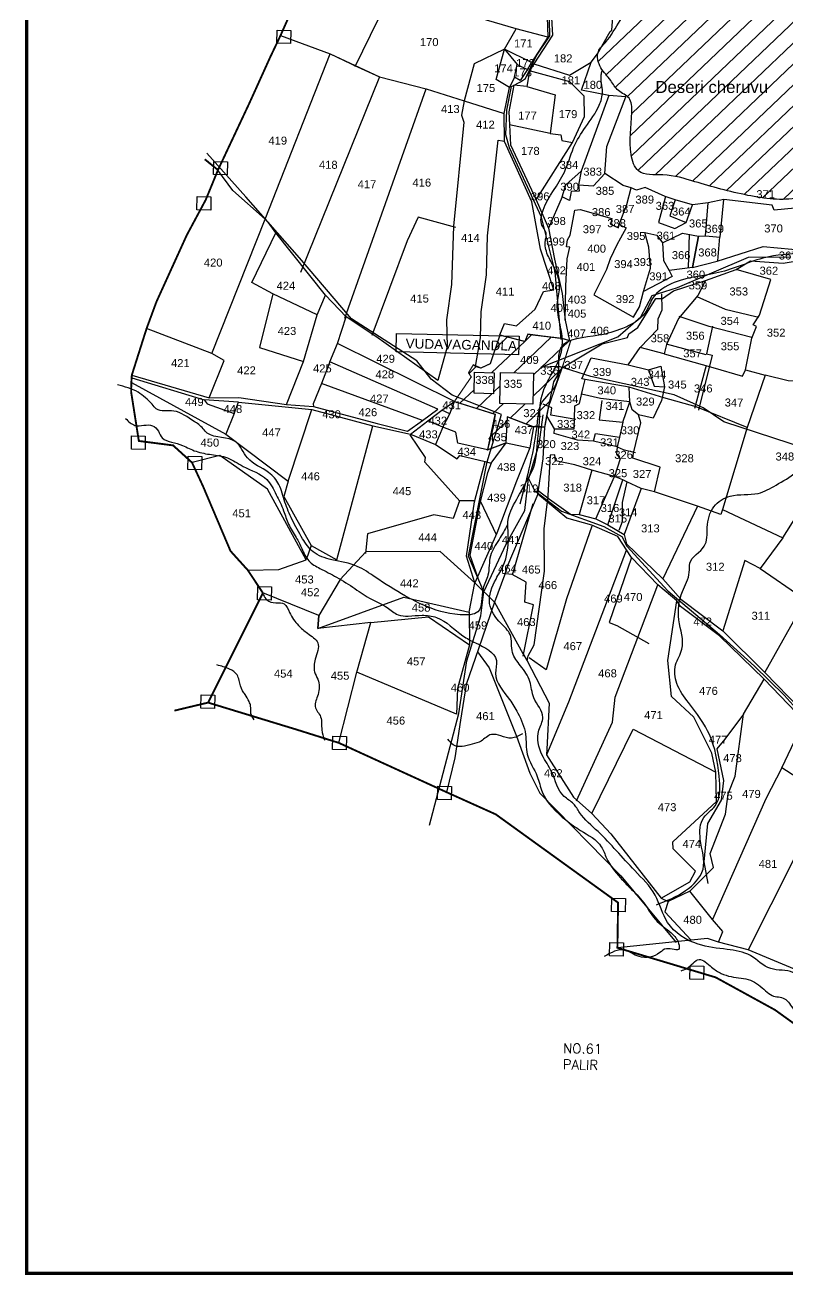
# Model space of a CAD drawing. Header units: inches. Extents: x 210057 to 233268, y 1605847 to 1613374.
# Drawn here: x 210057 to 211678, y 1606537 to 1609193 of the extents above; entities that cross this region are included whole.
import ezdxf
from ezdxf.enums import TextEntityAlignment as Align

# ---------------------------------------------------------------- set-up
doc = ezdxf.new("R2010")
doc.units = ezdxf.units.IN
doc.header["$LTSCALE"] = 15
doc.header["$MEASUREMENT"] = 0
for name, color, linetype in [('PLOT', 7, 'Continuous'), ('PLOT NO', 7, 'Continuous'), ('ROAD', 1, 'Continuous'), ('STREAM', 4, 'Continuous'), ('TEXT', 1, 'Continuous'), ('VILLAGE BOUNDRY', 5, 'Continuous'), ('VILLAGE BOUNDRY STONES', 1, 'Continuous')]:
    doc.layers.add(name, color=color, linetype=linetype)
doc.styles.add('section', font='romant.shx', dxfattribs={"height": 2})
doc.styles.get("Standard").update_dxf_attribs({"font": 'arial.ttf'})
pattern_1 = [(43.68846, (194678.905, 1609373.314), (-22.22983, 23.271574), [])]

msp = doc.modelspace()

# ---------------------------------------------------------------- hatches: boundary and pattern name
at = {"layer": 'PLOT'}
h = msp.add_hatch(dxfattribs=at)
h.set_pattern_fill('ANSI31', color=11, scale=257.462267, angle=-1.3115)
h.set_pattern_definition(pattern_1)
h.paths.add_polyline_path([(211045.3, 1608473.3), (211025.5, 1608464.2), (211014.3, 1608467.5), (211009.4, 1608471), (210999.3, 1608454), (211005, 1608445.1), (210969.2, 1608393), (211055.6, 1608365.8), (211051.6, 1608338.8), (211039.7, 1608290.4), (211078.9, 1608305.2), (211081.9, 1608360.4), (211137.3, 1608339.4), (211142, 1608340.4), (211161.3, 1608338.7), (211165.5, 1608362.7), (211180.2, 1608434.7), (211198.1, 1608464.5), (211216.2, 1608521.7), (211213.5, 1608522.5), (211213.6, 1608522), (211198.3, 1608527), (211187.9, 1608527.9), (211125.2, 1608535.8), (211118.9, 1608520.6), (211066, 1608534.2)])
h.paths.add_polyline_path([(211137.5, 1608453.3), (211136, 1608387.3), (211065.5, 1608388.9), (211067, 1608454.9)], flags=16)
h.paths.add_polyline_path([(211053.6, 1608454.2), (211052.6, 1608409.5), (211011, 1608410.5), (211012, 1608455.2)], flags=16)
h.paths.add_polyline_path([(211087.5, 1608317.2), (211146, 1608315.9), (211146.8, 1608347.5), (211088.2, 1608348.8)], flags=25)
h.paths.add_polyline_path([(211038.6, 1608330.3), (211097.1, 1608329), (211097.8, 1608360.5), (211039.3, 1608361.9)], flags=25)
h.paths.add_polyline_path([(211031.2, 1608301.9), (211089.7, 1608300.6), (211090.4, 1608332.1), (211031.9, 1608333.5)], flags=25)
h.paths.add_polyline_path([(210933.9, 1608369.7), (210992.4, 1608368.4), (210993.1, 1608399.9), (210934.6, 1608401.3)], flags=9)
h.paths.add_polyline_path([(211099, 1608466.1), (211157.5, 1608464.7), (211158.2, 1608496.3), (211099.7, 1608497.6)], flags=24)
h.paths.add_polyline_path([(211003.7, 1608423.7), (211062.2, 1608422.4), (211062.9, 1608453.9), (211004.4, 1608455.3)], flags=24)
h.paths.add_polyline_path([(211192.8, 1608455.6), (211251.4, 1608454.2), (211252.1, 1608485.8), (211193.6, 1608487.1)], flags=9)
h.paths.add_polyline_path([(211141.7, 1608443.1), (211200.3, 1608441.8), (211201, 1608473.3), (211142.5, 1608474.7)], flags=24)
h.paths.add_polyline_path([(211064.1, 1608415.3), (211122.6, 1608414), (211123.3, 1608445.5), (211064.8, 1608446.9)], flags=24)
h.paths.add_polyline_path([(211105.9, 1608353.2), (211164.4, 1608351.8), (211165.1, 1608383.4), (211106.6, 1608384.7)], flags=24)
at = {"layer": 'STREAM'}
h = msp.add_hatch(dxfattribs=at)
h.set_pattern_fill('ANSI31', color=256, scale=257.462267, angle=-1.3115)
h.set_pattern_definition(pattern_1)
edge = h.paths.add_edge_path()
edge.add_spline(control_points=[(211273.6, 1609131.6), (211272, 1609122.1), (211279.1, 1609098.3), (211301.4, 1609078.5), (211314.9, 1609050.9), (211345.6, 1609040.4), (211347.5, 1608984.4), (211336.4, 1608937.7), (211357.5, 1608870.8), (211420.7, 1608878.6), (211493.9, 1608855), (211577.4, 1608832.5), (211642, 1608822), (211666.5, 1608822.5)], knot_values=[101.129382, 101.129382, 101.129382, 101.129382, 103.997738, 107.292924, 109.945244, 112.625347, 115.557226, 124.326094, 128.026868, 133.101255, 139.849422, 151.136368, 158.279643, 158.279643, 158.279643, 158.279643], degree=3, periodic=0)
edge.add_line((211648.5, 1608822.9), (211666.5, 1608822.5))
edge.add_spline(control_points=[(211666.5, 1608822.5), (211677.7, 1608822.7), (211707, 1608825.8), (211751.2, 1608845.5), (211797.3, 1608860), (211826.9, 1608873.5), (211837.7, 1608880.3)], knot_values=[83.513317, 83.513317, 83.513317, 83.513317, 86.772642, 92.18921, 97.325335, 101.129382, 101.129382, 101.129382, 101.129382], degree=3, periodic=0)
edge.add_line((211837.7, 1608880.3), (211848.4, 1608887.9))
edge.add_line((211848.4, 1608887.9), (211848.5, 1608887.9))
edge.add_spline(control_points=[(211848.5, 1608887.9), (211857.5, 1608895.2), (211868.4, 1608907.5), (211904.1, 1608923.2), (211863.2, 1608932.7), (211835, 1608946.8), (211835.1, 1608992.9), (211801.5, 1609011.5), (211783.6, 1609049.5), (211764.1, 1609084.5), (211756.8, 1609130.2), (211739.3, 1609171.2), (211688, 1609197.9), (211697.2, 1609252.6), (211674.8, 1609286.5), (211650.3, 1609306.5), (211646.2, 1609344), (211599.6, 1609357.3), (211557.1, 1609367), (211509.3, 1609348.9), (211498.3, 1609296.9), (211445.5, 1609258.9), (211413, 1609278.6), (211401.6, 1609285.6)], knot_values=[0.027828, 0.027828, 0.027828, 0.027828, 3.686959, 5.550598, 7.707215, 11.616046, 15.25122, 19.019582, 21.784052, 27.345421, 30.571087, 35.203999, 39.870719, 45.443726, 48.929194, 51.351142, 54.434468, 58.620599, 63.669964, 67.623338, 71.633693, 78.494374, 82.15997, 82.15997, 82.15997, 82.15997], degree=3, periodic=0)
edge.add_spline(control_points=[(211401.6, 1609285.6), (211401.8, 1609285.1), (211401.9, 1609284.7), (211402, 1609284.3)], knot_values=[0, 0, 0, 0, 0.131062, 0.131062, 0.131062, 0.131062], degree=3, periodic=0)
edge.add_spline(control_points=[(211402, 1609284.3), (211392.8, 1609286), (211370.8, 1609290.2), (211374.7, 1609258.9), (211360.4, 1609243.6), (211342.3, 1609229.1), (211316.3, 1609198.9), (211301.8, 1609166.8), (211285.1, 1609150.4), (211282.6, 1609147.8)], knot_values=[160.14271, 160.14271, 160.14271, 160.14271, 162.399984, 165.524318, 166.295673, 168.502339, 172.257816, 177.750152, 178.777754, 178.777754, 178.777754, 178.777754], degree=3, periodic=0)
edge.add_line((211282.6, 1609147.8), (211273.6, 1609131.6))
h.paths.add_polyline_path([(211526.8, 1609102.4), (211585.3, 1609101), (211586, 1609132.6), (211527.5, 1609133.9)], flags=24)
h.paths.add_polyline_path([(211600.8, 1608818.3), (211659.3, 1608817), (211660, 1608848.5), (211601.5, 1608849.9)], flags=9)

# ---------------------------------------------------------------- linework, layer by layer
at = {"layer": 'PLOT'}
for points in [[(211231.3, 1609783.1), (211262, 1609701.9), (211275.9, 1609627), (211276.1, 1609540.8), (211191.9, 1609557), (211187.3, 1609524.6), (211161.4, 1609362), (211167.8, 1609167.1), (211100.5, 1609184.7), (211008.7, 1609211.9), (211018.6, 1609242.9), (211098.1, 1609573.1), (211100.5, 1609603), (211078.1, 1609767.1)], [(210758.5, 1609105), (210823.6, 1609237.8), (210844.1, 1609230.2), (210873.9, 1609243), (210884.8, 1609234), (210906.2, 1609301.9), (210915.5, 1609359.7), (210974.5, 1609605.9)], [(211138, 1609110.7), (211213.4, 1609086), (211259.7, 1609113.6), (211273.5, 1609131.5), (211300.2, 1609179.2), (211303.7, 1609182.1), (211312.9, 1609305), (211342.2, 1609335.3), (211370.4, 1609358.4), (211382.6, 1609391.2), (211416.9, 1609422)], [(211172.2, 1609269.4), (211177.4, 1609171.5), (211138, 1609110.7), (211128.7, 1609095.3), (211123.2, 1609061.9), (211095.7, 1609064.9), (211084.6, 1609008.7), (211086, 1608980.8), (211088.3, 1608938.2), (211143, 1608821.7), (211168.9, 1608761.3), (211181.7, 1608695.3), (211197.8, 1608622.5), (211204.2, 1608565.8), (211213.6, 1608522), (211198.3, 1608527), (211187.9, 1608527.9), (211125.2, 1608535.8), (211118.9, 1608520.6), (211066, 1608534.2), (211045.3, 1608473.3), (211025.5, 1608464.2), (211014.3, 1608467.5), (211024.9, 1608528.3), (211025.9, 1608583.5), (211037.7, 1608662), (211039.6, 1608745.2), (211062.4, 1608947.9), (211071.5, 1608946.5), (211075.7, 1608946.4), (211074.6, 1609005.1)], [(210599.9, 1609170.5), (210705.1, 1609131.8), (210763.5, 1609103.8), (210809.9, 1609082.6), (210909.6, 1609057.4), (210990.3, 1609032), (211074.6, 1609005.1), (211086.3, 1609059.9), (211057.8, 1609076.8), (211076, 1609141.5), (211100.5, 1609184.7)], [(211167.8, 1609167.1), (211132.8, 1609113.5), (211076, 1609141.5), (211102.6, 1609109.3), (211124.7, 1609098), (211132.8, 1609113.5)], [(211076, 1609141.5), (211011, 1609110.4), (210990.3, 1609032), (210984.4, 1609001.1), (210989.3, 1608986.6), (210967.2, 1608765.2), (210963, 1608641.9), (210952.2, 1608566.6), (210953.6, 1608509.2), (210933.8, 1608437.4), (210802.3, 1608531.3), (210739.6, 1608572.8)], [(210567.1, 1608780.4), (210705.1, 1609131.8)], [(210705.1, 1609131.8), (210809.9, 1609082.6), (210642.1, 1608667.3)], [(211124.7, 1609098), (211108.7, 1609075.3), (211096.8, 1609081.9), (211102.6, 1609109.3)], [(211204.2, 1608565.8), (211205.7, 1608637.9), (211208.6, 1608695.8), (211214.5, 1608720.8), (211207.4, 1608721.9), (211209.2, 1608736.4), (211215.4, 1608746.2), (211225.3, 1608799.6), (211236.2, 1608800.8), (211303.7, 1608781.6), (211301, 1608769.8), (211317.6, 1608762), (211319.3, 1608769.4), (211335.2, 1608811.9), (211345, 1608846.7), (211327.4, 1608852), (211288.5, 1608877.4), (211293.3, 1608934.9), (211333.6, 1609040), (211297.6, 1609043), (211239.5, 1609054.4), (211259.7, 1609113.6)], [(211096.8, 1609081.9), (211086.3, 1609059.9)], [(211172.5, 1608962.1), (211195.3, 1608959.9), (211197.3, 1608947.2), (211220.3, 1608943.3), (211245.9, 1608998.2), (211245.2, 1609041.4), (211214.3, 1609072.5), (211128.7, 1609095.3)], [(210736.4, 1608569.9), (210909, 1609057.4)], [(211123.2, 1609061.9), (211183.4, 1609044.2), (211172.5, 1608962.1), (211086, 1608980.8)], [(211297.6, 1609043), (211238.3, 1608882.2), (211232.7, 1608853.1), (211264.4, 1608850.9), (211288.5, 1608877.4)], [(211065.5, 1608534.5), (211075.8, 1608558.8), (211100.8, 1608553.6), (211141, 1608589), (211158.2, 1608626.9), (211180.3, 1608630), (211152.1, 1608717), (211133.9, 1608817.4), (211075.9, 1608945.5)], [(211143, 1608821.7), (211220.3, 1608943.3)], [(211487.9, 1608744.3), (211474.9, 1608677.7), (211527.4, 1608691.3), (211624.9, 1608722.4), (211716.3, 1608713.8), (211756, 1608733.7), (211758.5, 1608756.5), (211963, 1608798.5), (211984.9, 1608843.6), (211936.7, 1608884.9), (211910.7, 1608897.4), (211848.4, 1608887.9), (211736.4, 1608808.1), (211735.7, 1608759.5), (211758.5, 1608756.5)], [(210284.1, 1608449.2), (210448.6, 1608401), (210511.1, 1608401.2), (210612.9, 1608386.9), (210670.1, 1608382.6), (210805.5, 1608346.3), (210869.8, 1608329.9), (210901.8, 1608352.5), (210933.9, 1608376.7), (210704.5, 1608477.3), (210721.2, 1608516.6), (210739.6, 1608572.8), (210695.3, 1608619.1), (210589.9, 1608751.7), (210573.9, 1608774.2), (210567.1, 1608780.4), (210499, 1608841.2), (210467.1, 1608884.8)], [(211197.8, 1608827.6), (211205.8, 1608853.2), (211238.3, 1608882.2)], [(211232.7, 1608853.1), (211234.3, 1608839.6), (211217.5, 1608839.5), (211214, 1608820.3), (211197.8, 1608827.6), (211168.9, 1608761.3)], [(211319.3, 1608769.4), (211333.9, 1608762.3), (211321.9, 1608740.2), (211314.2, 1608726), (211300.1, 1608696.1), (211292.6, 1608673.4), (211265.6, 1608619.5), (211349.9, 1608571.9), (211362.3, 1608594.4), (211371, 1608627), (211385.5, 1608676.2), (211382.1, 1608721), (211373.9, 1608752.4), (211399, 1608746.4), (211411.1, 1608730.2), (211453.8, 1608750.6), (211487.9, 1608744.3), (211502.8, 1608745), (211534, 1608742.3), (211541.8, 1608822.5), (211507.9, 1608814.8), (211475, 1608810.6), (211438, 1608821.4), (211416.8, 1608828.3), (211374.6, 1608847.6), (211356.1, 1608842.1), (211345, 1608846.7)], [(211618.6, 1608038.6), (211707.3, 1607977.5), (211739.5, 1608033.6), (211778.7, 1608106.9), (211874.4, 1608290.1), (211921.2, 1608382.6), (211942.5, 1608430.3), (211960.7, 1608440.7), (212029.1, 1608405.3), (212080.9, 1608402), (212146.4, 1608431.4), (212205.3, 1608455.3), (212297.7, 1608462.5), (212358.3, 1608464.7), (212379.8, 1608676.4), (212565.9, 1608716.7), (212669.5, 1608728.2), (212785.4, 1608755.8), (212832.5, 1608766.9), (212940.9, 1608719.8), (212986.3, 1608862.6)], [(211417.3, 1608828.2), (211402.6, 1608773.6), (211437.6, 1608760.9), (211461.7, 1608773.2), (211475, 1608810.6)], [(211438, 1608821.4), (211426.8, 1608787.4), (211461.7, 1608773.2)], [(211502.8, 1608745), (211507.9, 1608814.8)], [(211736.4, 1608808.1), (211648.3, 1608799.2), (211644, 1608810.2), (211541.8, 1608822.5)], [(210454.3, 1608495), (210567.1, 1608780.4)], [(210972.2, 1608762.6), (210892.6, 1608784.8), (210868.6, 1608734.5), (210794.1, 1608533)], [(210677.9, 1608577.4), (210583.5, 1608622.1), (210539.1, 1608645.9), (210589.9, 1608751.7)], [(211467.7, 1608748.7), (211466.1, 1608676.8)], [(211474.9, 1608677.7), (211474.9, 1608677.7), (211487.9, 1608744.3)], [(211532.6, 1608742.7), (211528, 1608691.8)], [(211411.1, 1608730.2), (211413.3, 1608692.9), (211425.7, 1608671.3)], [(211161.3, 1608338.7), (211165.5, 1608362.7), (211180.2, 1608434.7), (211198.1, 1608464.5), (211282.8, 1608515.9), (211337.2, 1608529.1), (211339.8, 1608537), (211358.7, 1608550.5), (211397.1, 1608611.8), (211411.2, 1608611.8), (211434.9, 1608628.1), (211502.3, 1608650.2), (211567.8, 1608673.5), (211598.5, 1608692.2), (211667.2, 1608686.7), (211751, 1608700.9)], [(211474.9, 1608677.7), (211425.7, 1608671.3), (211431.9, 1608658.7), (211371, 1608627)], [(211414.7, 1608494.1), (211518.1, 1608465.5), (211581.3, 1608447.2), (211587.3, 1608460), (211601.3, 1608527.6), (211610.8, 1608552.3), (211603.8, 1608556), (211617.1, 1608576.6), (211641.1, 1608652.4), (211567.8, 1608673.5)], [(211502.3, 1608650.2), (211486, 1608618.2), (211444.9, 1608569.4), (211419.6, 1608514.4), (211414.7, 1608494.1), (211363.9, 1608507.9)], [(210583.5, 1608622.1), (210555.6, 1608507.6), (210648.8, 1608477.9)], [(210612.9, 1608386.9), (210648.8, 1608477.9), (210677.9, 1608577.4), (210695.3, 1608619.1)], [(211338.6, 1608471.2), (211363.9, 1608507.9), (211401.2, 1608546.8), (211402.2, 1608569), (211410.2, 1608588), (211409.6, 1608621.7)], [(211484.1, 1608615.9), (211544, 1608589.2), (211609.7, 1608573.8), (211616.1, 1608572.6)], [(210448.6, 1608401), (210480, 1608480.2), (210454.3, 1608495), (210315.4, 1608547.9)], [(211601.2, 1608529.1), (211510.4, 1608552.5), (211446.3, 1608573.8)], [(211517.4, 1608552.8), (211504.6, 1608494.1), (211516.5, 1608491.8), (211487.5, 1608374.4)], [(210876.3, 1608323.4), (210912.5, 1608351.8), (210942.6, 1608374.8), (210969.2, 1608393), (210721.2, 1608516.6)], [(211418.7, 1608515.9), (211503.6, 1608493.1)], [(210704.5, 1608477.3), (210687.1, 1608431.4), (210669.5, 1608388.1), (210670.1, 1608382.6)], [(211591, 1608338.1), (211482.8, 1608381.7), (211413.9, 1608401), (211340.6, 1608423.6), (211247.2, 1608439.5), (211239.7, 1608441.4), (211259.4, 1608485.9), (211338.6, 1608471.2), (211381.5, 1608460), (211407.9, 1608468.3), (211415.8, 1608424.1), (211408.9, 1608394.9), (211391.1, 1608357.6), (211360.2, 1608364.9), (211346.6, 1608375), (211341.7, 1608392), (211340.6, 1608423.6)], [(211479.6, 1608378.6), (211504.6, 1608470.3)], [(210284.1, 1608443.5), (210437.6, 1608396.6), (210444.4, 1608388), (210501.5, 1608367.3), (210510.4, 1608391.6), (210437.6, 1608396.6)], [(211678, 1608436.9), (211629.5, 1608448.7), (211591, 1608338.1), (211538.7, 1608163.9), (211535.3, 1608152.8), (211485.6, 1608170.4), (211394.4, 1608200.9), (211366.2, 1608208.2), (211335.4, 1608222.6), (211327.1, 1608226.3), (211309.1, 1608233.8), (211261, 1608246.9), (211224.9, 1608258.8), (211184.3, 1608267.3), (211182.8, 1608279.7), (211172.5, 1608279.1), (211166.8, 1608180.4)], [(211381.5, 1608460), (211393.6, 1608425.9), (211415.8, 1608424.1)], [(211587.3, 1608460), (211629.5, 1608448.7)], [(210283.1, 1608433.3), (210484.1, 1608323.5), (210615.9, 1608223.9), (210666.5, 1608376.1)], [(210901.8, 1608352.5), (210687.1, 1608431.4)], [(211182, 1608335.1), (211223.6, 1608335.1), (211224, 1608356.5), (211225, 1608383.6), (211234.7, 1608388.6), (211242.6, 1608422.5)], [(211341.7, 1608392), (211279.6, 1608399.7), (211239.5, 1608408.3), (211242.6, 1608422.5), (211247.2, 1608439.5)], [(211538.7, 1608163.9), (211667, 1608103.4), (211695.6, 1608149.8), (211835.8, 1608406.1), (211789.3, 1608432.9), (211678, 1608436.9)], [(210510.4, 1608391.6), (210666.5, 1608376.1), (210795.9, 1608341.5), (210876.3, 1608323.4), (210929, 1608301.6), (210975.3, 1608271.1), (210980.7, 1608278), (211034.5, 1608265.8), (211047.2, 1608262), (211078.9, 1608305.2), (211081.9, 1608360.4), (211137.3, 1608339.4), (211129.6, 1608294.3), (211101.2, 1608223.9), (211059.2, 1608113.5), (211012.4, 1608008.1), (210938.8, 1608074.3), (210781, 1608074), (210726.5, 1608014.7), (210681.2, 1607938.4), (210562.5, 1607986.3), (210530.3, 1608034.9), (210596.3, 1608036), (210654.3, 1608056.6), (210572.1, 1608206.7), (210471.2, 1608278.2), (210412, 1608263.2)], [(211039.7, 1608290.4), (210976.2, 1608304.2), (210972.4, 1608328), (210944.6, 1608338.2), (210959.5, 1608366.8), (210969.2, 1608393)], [(210969.2, 1608393), (211055.6, 1608365.8), (211051.6, 1608338.8), (211039.7, 1608290.4), (211078.9, 1608305.2), (211129.6, 1608294.3)], [(211282.6, 1608395.3), (211276.4, 1608354.2), (211327.1, 1608349.3), (211319.9, 1608317.6), (211315.1, 1608296.6), (211327.4, 1608290.8), (211353.9, 1608284.9)], [(211327.1, 1608349.3), (211341.7, 1608392)], [(210501.5, 1608367.3), (210484.1, 1608323.5)], [(210959.5, 1608366.8), (210942.6, 1608374.8)], [(211227.4, 1608354.7), (211174.3, 1608363.7), (211175.9, 1608379.8), (211158.1, 1608387.3)], [(211315.1, 1608296.6), (211264.8, 1608308.8), (211230.7, 1608310.8), (211180.8, 1608324.9), (211182, 1608335.1), (211165.5, 1608362.7)], [(211394.4, 1608200.9), (211406.5, 1608253.2), (211348, 1608272.5), (211349.5, 1608283.6), (211365.2, 1608347.8), (211360.2, 1608364.9)], [(210665.1, 1608087.4), (210719.3, 1608056.7), (210795.9, 1608341.5)], [(210944.6, 1608338.2), (210912.5, 1608351.8)], [(210944.6, 1608338.2), (210929, 1608301.6)], [(211012.4, 1608008.1), (211054.7, 1607966.6), (211114.3, 1607857.8), (211123.6, 1607842.2), (211170.4, 1607751.9), (211165.9, 1607654.6), (211165.2, 1607642.7), (211222.5, 1607552.2), (211261.4, 1607517.7), (211301.8, 1607474.9), (211408.2, 1607338), (211469.3, 1607372.6), (211481.2, 1607395.6), (211433.9, 1607442.4), (211433.4, 1607457.8), (211526, 1607543.4), (211524.3, 1607605.4), (211516, 1607646), (211477.7, 1607722.7), (211430.3, 1607766.4), (211422.9, 1607842.7), (211441.6, 1607969.7), (211401.1, 1608003.6), (211345.6, 1608061.5), (211316.3, 1608106.6), (211261.4, 1608130.3), (211207.9, 1608145.1), (211146.2, 1608196.1), (211158, 1608271), (211161.3, 1608338.7), (211142, 1608340.4), (211137.3, 1608339.4)], [(210484.1, 1608323.5), (210615.9, 1608223.9)], [(210981.1, 1608181.2), (210906.2, 1608264), (210908, 1608273.8), (210875.4, 1608322.4)], [(211264.8, 1608308.8), (211269.2, 1608324.9), (211319.9, 1608317.6)], [(211315.1, 1608296.6), (211313.2, 1608281), (211321.3, 1608271.2), (211309.1, 1608233.8)], [(211012.4, 1608008.1), (210995.1, 1608064.3), (211012.2, 1608179.6), (211034.5, 1608265.8)], [(211047.2, 1608262), (211039.2, 1608241.2), (211023.3, 1608177.5), (211002.2, 1608066.6), (211018.7, 1608018.8)], [(211261, 1608246.9), (211234.3, 1608153)], [(211269.7, 1608143.6), (211309.1, 1608233.8)], [(210615.9, 1608223.9), (210606.8, 1608191.5), (210665.1, 1608087.4), (210654.3, 1608056.6)], [(211147.1, 1608203.9), (211170.9, 1608185.7), (211216.1, 1608153.7), (211234.3, 1608153), (211269.7, 1608143.6), (211294.9, 1608130.9), (211330.1, 1608110.8), (211334.6, 1608090.7), (211411.7, 1608016.5), (211450.5, 1607972.8), (211539.4, 1607906.2), (211628.9, 1607817.1), (211704.1, 1607739.3), (211739.8, 1607691.2), (211920.1, 1607547.2), (211932.1, 1607539.5), (212012.7, 1607479.2), (212044.9, 1607454.1), (212043.8, 1607441.7), (212151.6, 1607334.3), (212217.8, 1607287.7), (212239.7, 1607277.5), (212342.5, 1607183.9), (212387.1, 1607061.9)], [(211294.9, 1608130.9), (211327.1, 1608226.3)], [(211335.4, 1608222.6), (211325.4, 1608178.8), (211325.4, 1608137.6), (211318.5, 1608119.2)], [(211366.2, 1608208.2), (211330.1, 1608110.8)], [(211012, 1608182), (210980.2, 1608181.8), (210966.7, 1608144.8), (210925.3, 1608152.2), (210784.6, 1608111.6), (210780.2, 1608070.2)], [(211146.2, 1608196.1), (211082.6, 1608045.8), (211075.9, 1608024), (211054.7, 1607966.6), (211020.3, 1607867.9), (210993.9, 1607791.5), (210982.5, 1607716), (210970.1, 1607635.9), (210952.3, 1607563.2)], [(211058.4, 1608109.8), (211025.2, 1608179.8)], [(211092.7, 1608025.1), (211136.7, 1608176.2)], [(211123.6, 1607842.2), (211125.8, 1607852.9), (211138.7, 1607876), (211160.3, 1608032.7), (211159.7, 1608122.8), (211166.8, 1608180.4)], [(211485.6, 1608170.4), (211411.7, 1608016.5)], [(211261.2, 1608128.4), (211207, 1607973.6), (211163.9, 1607823), (211127.9, 1607848.5)], [(211667, 1608103.4), (211618.6, 1608038.6), (211585.8, 1608055.2), (211539.4, 1607906.2)], [(211333.8, 1608076.6), (211211.6, 1607754.2), (211165.2, 1607642.7)], [(211345.6, 1608061.5), (211297.8, 1607923.4), (211313.9, 1607917.1), (211382.5, 1607879)], [(211115.2, 1607852.3), (211137.1, 1607961.1), (211119.1, 1607966.8), (211121.4, 1608009), (211091.8, 1608025.5), (211071.6, 1608027.3)], [(210723.6, 1607667.9), (210761.9, 1607817.7), (210791.5, 1607923.8), (210678.9, 1607910.5), (210681.2, 1607938.4), (210678.9, 1607910.5), (210861.9, 1607977.6), (211000.8, 1607945.4), (211012.4, 1608008.1)], [(211228.6, 1607545), (211304.8, 1607712.1), (211310.9, 1607764.7), (211401.1, 1608003.6)], [(212377, 1607044.6), (212305, 1607188.2), (212230.3, 1607267.7), (212147.2, 1607320.4), (212046.1, 1607427.1), (212009.2, 1607476.1), (211887.5, 1607558.8), (211736.3, 1607682.5), (211712.3, 1607714.9), (211627, 1607803.4), (211532, 1607895.5), (211449.4, 1607957.6), (211441.6, 1607969.7)], [(211628.9, 1607817.1), (211712.9, 1607967.6), (211707.3, 1607977.5)], [(211000.8, 1607945.4), (211001, 1607875.9)], [(210791.5, 1607923.8), (210914.3, 1607935.9), (211001, 1607875.9), (210975.5, 1607783), (210973.8, 1607728.9), (210761.9, 1607817.7)], [(211018.6, 1607861.3), (211042.9, 1607826.9), (211101.1, 1607681.8), (211129.6, 1607603.8), (211150.7, 1607560.8), (211322.6, 1607385.5), (211440.4, 1607244)], [(211469, 1607352.9), (211519.6, 1607403.3), (211512.5, 1607433), (211545.1, 1607516.5), (211550.7, 1607559.8), (211565.6, 1607597.4), (211583.3, 1607728.7), (211627, 1607803.4)], [(211583.3, 1607728.7), (211543.3, 1607675.4), (211526.8, 1607655.4), (211541.1, 1607587.8), (211535.8, 1607546.2), (211506.5, 1607496.4), (211498.8, 1607414.8), (211507.5, 1607368.9)], [(211858.4, 1607492), (211750.2, 1607559.4), (211664.6, 1607614.6), (211712.3, 1607714.9)], [(211261.4, 1607517.7), (211348.9, 1607696.8), (211524.3, 1607605.4)], [(211664.6, 1607614.6), (211631, 1607548.8), (211517.5, 1607292.7)], [(211750.2, 1607559.4), (211689.8, 1607419.2), (211593.3, 1607227.9)], [(211530.1, 1607244.3), (211539.7, 1607267), (211517.5, 1607292.7), (211469, 1607352.9), (211423.4, 1607330.7)], [(211408.2, 1607338), (211423.4, 1607330.7), (211416.5, 1607308.6), (211472.4, 1607248.6)], [(212229.5, 1606794.9), (212149.1, 1606860.6), (212074.8, 1606939.8), (211986.5, 1606989), (211882.9, 1607037), (211713.4, 1607178.1), (211593.3, 1607227.9), (211530.1, 1607244.3), (211507, 1607252.1), (211472.4, 1607248.6), (211315.5, 1607232.5)]]:
    msp.add_lwpolyline(points, dxfattribs=at)
at = {"layer": 'PLOT', "color": 11}
msp.add_lwpolyline([(210846.4, 1608537.6), (211106.5, 1608531.6), (211105.6, 1608492.4), (210845.5, 1608498.4)], close=True, dxfattribs=at)
at = {"layer": 'PLOT', "color": 11, "const_width": 2.57}
msp.add_lwpolyline([(210969.2, 1608393), (211005, 1608445.1), (210999.3, 1608454), (211009.4, 1608471), (211014.3, 1608467.5), (211025.5, 1608464.2), (211045.3, 1608473.3), (211066, 1608534.2), (211118.9, 1608520.6), (211125.2, 1608535.8), (211198.3, 1608527), (211216.2, 1608521.7), (211198.1, 1608464.5), (211169.5, 1608382.4), (211161.3, 1608338.7), (211137.3, 1608339.4), (211081.9, 1608360.4), (211078.9, 1608305.2), (211039.7, 1608290.4), (211055.6, 1608365.8), (210969.2, 1608393), (211005, 1608445.1), (210999.3, 1608454), (211009.4, 1608471), (211025.5, 1608464.2), (211045.3, 1608473.3), (211066, 1608534.2)], dxfattribs=at)
at = {"layer": 'PLOT'}
for points in [[(211012, 1608455.2), (211053.6, 1608454.2), (211052.6, 1608409.5), (211011, 1608410.5)], [(211067, 1608454.9), (211137.5, 1608453.3), (211136, 1608387.3), (211065.5, 1608388.9)]]:
    msp.add_lwpolyline(points, close=True, dxfattribs=at)
at = {"layer": 'ROAD'}
for points in [[(211196.1, 1608524.6), (211183, 1608668.4), (211154.5, 1608784.8), (211086.6, 1608932.1), (211078.8, 1608959.8), (211080.8, 1609012.1), (211090.8, 1609062.5), (211109.4, 1609072.1), (211120.4, 1609079.4), (211143.1, 1609126.9), (211172, 1609169.7), (211167.8, 1609371.8), (211193.1, 1609581.3), (211208.2, 1609683.1), (211192.2, 1609820.1), (211190.9, 1609870.7), (211225.3, 1609941.9)], [(211031.8, 1607988.6), (210999.2, 1608064.3), (211039, 1608265.2), (211069.4, 1608365.2), (210964.3, 1608406.5), (210920.1, 1608440.4), (210889.8, 1608479.7), (210750.8, 1608568.8), (210640, 1608698.5), (210526.2, 1608827.9), (210443.7, 1608920.4)], [(211751.7, 1608281.2), (211541.3, 1608349.9), (211497.5, 1608379.6), (211436, 1608407), (211258.7, 1608446.2), (211191.7, 1608467.5), (211153.6, 1608465.9), (211244.9, 1608501.8), (211316.5, 1608530.5), (211365.2, 1608573.1), (211389.2, 1608618.5), (211443.2, 1608635.1), (211593.8, 1608699.8), (211684, 1608700.3)], [(211157.1, 1608364.8), (211148.9, 1608301.7), (211126.7, 1608229.5), (211139.1, 1608203.8), (211196.4, 1608159.9), (211286.8, 1608127.5), (211324.6, 1608106.5), (211335.5, 1608086), (211422.4, 1607990.8), (211532.6, 1607898.4), (211606.8, 1607831.1), (211669.6, 1607769), (211720.8, 1607712.4)], [(210916.7, 1607492.9), (210978.6, 1607730.1), (210995.8, 1607841.9), (211025.3, 1607937.6), (211031.8, 1607988.6), (211080.1, 1608091.6), (211118.9, 1608161.2), (211126.7, 1608229.5)]]:
    msp.add_lwpolyline(points, dxfattribs=at)
at = {"layer": 'STREAM'}
for points in [[(211401.4, 1609285.7), (211436.3, 1609270.6), (211496.1, 1609308.2), (211515.3, 1609344.8), (211552.3, 1609361.8), (211603.9, 1609355.7), (211642.3, 1609336.1), (211654.6, 1609306.8), (211671.1, 1609288.1), (211689.6, 1609257.4), (211699.9, 1609200.9), (211734.6, 1609167.7), (211756.4, 1609125.2), (211764.2, 1609092.9), (211787.5, 1609040.6), (211802.1, 1609016.2), (211829.2, 1608988.3), (211840.1, 1608952.5), (211874, 1608930.8), (211894.3, 1608921.8), (211878.4, 1608911.1), (211847.1, 1608886.8), (211801.9, 1608862.8), (211752.2, 1608844.8), (211699.5, 1608826.3), (211592.5, 1608831), (211479.9, 1608860), (211411.9, 1608874.5), (211360.3, 1608882.8), (211344.6, 1608917.5), (211346.1, 1609007.8), (211340.1, 1609037.4), (211317.7, 1609053.5), (211301.2, 1609075.3), (211280.4, 1609102.1), (211275, 1609136.6), (211290.1, 1609155.7), (211321.6, 1609202.7), (211346.8, 1609232), (211363.7, 1609247.3), (211368.7, 1609253.4), (211378.8, 1609284), (211402, 1609284.3)], [(212209.4, 1606792.7), (212172.6, 1606828.3), (212133.8, 1606853.9), (212083.3, 1606906.7), (211973, 1606976.9), (211916.2, 1607003.5), (211896.5, 1607026.9), (211857.6, 1607045.8), (211811.3, 1607083.4), (211783.8, 1607109.8), (211717.6, 1607148.2), (211688, 1607179.8), (211641, 1607188.2), (211597.8, 1607216.1), (211548.6, 1607229), (211487, 1607240), (211422.1, 1607286.1), (211395.4, 1607344.5), (211352.2, 1607396.6), (211274.3, 1607479.3), (211235.3, 1607520), (211222.1, 1607538.5), (211202.2, 1607554.2), (211175.9, 1607605.9), (211155.9, 1607641.7), (211148.7, 1607694.6), (211157.2, 1607722), (211137.8, 1607763.8), (211129.6, 1607798.2), (211109.6, 1607831.8), (211092.8, 1607859.7), (211087.5, 1607898), (211067.8, 1607922), (211044.1, 1607964.1), (211057.7, 1608015.9), (211072.9, 1608044.2), (211083.8, 1608104.6), (211083.6, 1608142.2), (211104.9, 1608191.2), (211125.5, 1608228.9), (211135.5, 1608248.3), (211146.6, 1608314.1), (211150.4, 1608359.5), (211153.6, 1608399.3), (211177.3, 1608453.8), (211192.6, 1608484.9), (211198.5, 1608522.2), (211192.7, 1608561), (211188.1, 1608604.4), (211192.8, 1608639.1), (211180.8, 1608678.1), (211167.3, 1608704.8), (211162.4, 1608735.3), (211164.4, 1608748.1), (211159.6, 1608760), (211155.3, 1608767.4), (211157.7, 1608799.7), (211202.8, 1608880.1), (211222.5, 1608932.4), (211247.7, 1608975.9), (211276.9, 1609022.4), (211283.7, 1609050.9), (211281.2, 1609086.9), (211283.1, 1609095.8)], [(211885.6, 1608920), (211922.5, 1608904.1), (211933.2, 1608901.7), (211960.7, 1608881.8), (211977.5, 1608866.3), (211993, 1608851.7), (211994.6, 1608829.4), (211984, 1608804.6), (211935.5, 1608782.8), (211872, 1608762.8), (211791.9, 1608738.8), (211741.3, 1608718.5), (211717.1, 1608711.5), (211637.3, 1608700.5), (211536.3, 1608668.4), (211436.2, 1608645.6), (211389.5, 1608610.9), (211374.2, 1608581.5), (211326.2, 1608548.3), (211275.7, 1608533.7), (211195.5, 1608507.6), (211185, 1608429.7), (211153.3, 1608388.2), (211145.3, 1608351.1), (211108.2, 1608174.7)], [(211398.2, 1607324), (211460.4, 1607354), (211497.3, 1607399.3), (211491.6, 1607463.1), (211499, 1607509.4), (211522.9, 1607533.9), (211531.5, 1607597.4), (211511.5, 1607684.2), (211466.8, 1607753.3), (211441.7, 1607794.2), (211439.1, 1607833.3), (211452.4, 1607866.6), (211446.2, 1607928.9), (211453.4, 1607989.3), (211468.2, 1608030.2), (211469.1, 1608049.4), (211500, 1608085.5), (211506.4, 1608125.5), (211520.4, 1608169.6), (211555, 1608192.1), (211614.3, 1608197.9), (211652.4, 1608215.4), (211694.8, 1608243.1), (211744.9, 1608287.5), (211789.2, 1608303.9), (211810.7, 1608321.4), (211834.8, 1608357.1), (211864.5, 1608398.6), (211913.6, 1608426.2), (211925.9, 1608434.4), (211948.7, 1608433.9), (211960.2, 1608444.8), (211962.1, 1608468.5), (211964.9, 1608510), (211955.6, 1608537.5), (211996.1, 1608561.7), (212004.9, 1608574.1), (212023.2, 1608586.7), (212074.7, 1608582.8), (212092.4, 1608594), (212101.2, 1608604.6), (212156.6, 1608604.8), (212214, 1608625.4), (212274.7, 1608611.5), (212306.1, 1608631.8), (212353.9, 1608599.4), (212377.6, 1608596.1), (212406.2, 1608614.7), (212435.3, 1608631.1), (212453.5, 1608642.4), (212467.8, 1608674.5), (212466.1, 1608715.7), (212484.2, 1608740.9), (212556.6, 1608751.8), (212605, 1608767.2), (212636.8, 1608784.9), (212683.2, 1608807.3), (212713.9, 1608794.9), (212751.1, 1608813.4), (212765.3, 1608825.6), (212788.4, 1608835.4)], [(211082.2, 1608131.5), (211064.1, 1608099.9), (211045.9, 1608065.5), (211040.4, 1608024.1), (211030.2, 1607995.1), (211019, 1607946.5), (210981.2, 1607940.1), (210903.5, 1607960.4), (210865.2, 1607979.8), (210800.9, 1608020), (210763, 1608042.8), (210708.8, 1608056.9), (210669.2, 1608073.6), (210646.8, 1608101.6), (210624.7, 1608142), (210609.3, 1608179.4), (210596.6, 1608216.7), (210574.6, 1608242.3), (210529.7, 1608273.1), (210504.7, 1608307.4), (210444.4, 1608326.1), (210426.3, 1608344.5), (210416.3, 1608350.9), (210373, 1608372.7), (210336, 1608377.5), (210327.2, 1608387.2), (210312.9, 1608401), (210297.4, 1608412.6), (210253.4, 1608428.2)], [(210270.9, 1608356.9), (210290.8, 1608342.4), (210327.9, 1608341.6), (210340.5, 1608330), (210348.6, 1608315.8), (210368.7, 1608306.9), (210391.5, 1608299.7), (210420.5, 1608287.2), (210453.5, 1608280.3), (210487.1, 1608273.3), (210520.4, 1608255.2), (210570.9, 1608227), (210590.9, 1608195.1), (210606.5, 1608161.1), (210617, 1608132.2), (210633.3, 1608104.3), (210645.1, 1608080.5), (210660.2, 1608054.3), (210683.5, 1608038.6), (210719, 1608019.8), (210758, 1607995.5), (210793.4, 1607972.8), (210826.8, 1607955.2), (210849.5, 1607940.1), (210871.3, 1607937.3), (210900.6, 1607938.9), (210931.4, 1607934.2), (210987.3, 1607895.3), (211014.4, 1607880.1), (211058.6, 1607842.6), (211056.8, 1607815.7), (211086.6, 1607759.7), (211103.9, 1607731.2), (211120.3, 1607685.9), (211123.9, 1607643.7), (211145.3, 1607596.6), (211155.8, 1607563.5), (211206.1, 1607504), (211237.1, 1607481.9), (211281.3, 1607447.2), (211292.5, 1607422.8), (211321.9, 1607381.2), (211341.8, 1607360.2), (211371.4, 1607328.1), (211400.2, 1607288.1), (211433.3, 1607261), (211446.3, 1607238.2), (211446.7, 1607230.9), (211419.7, 1607230.4), (211405.5, 1607222.3), (211361.4, 1607213.7), (211330.9, 1607227.9), (211287.3, 1607213.8)], [(210563.4, 1607983.1), (210570.8, 1607971.4), (210590.1, 1607965.3), (210607.8, 1607962.9), (210619.2, 1607944.9), (210638, 1607917.5), (210657.3, 1607900.7), (210679.1, 1607880.2), (210673.8, 1607845.4), (210672.4, 1607818.5), (210679.1, 1607802.9), (210679.7, 1607770.5), (210673.5, 1607744.8), (210685.1, 1607723), (210687.6, 1607695.6), (210693.3, 1607673.8)], [(210543.7, 1607717), (210537, 1607730.1), (210536.5, 1607745.9), (210533.1, 1607755.5), (210525, 1607770.6), (210519.5, 1607778.4), (210512.1, 1607800.5), (210507.6, 1607812.4), (210491.8, 1607824.3), (210465, 1607833.4)], [(211114.1, 1607687.3), (211090.5, 1607678), (211068.1, 1607682.5), (211047.7, 1607685.5), (211026, 1607671.7), (211007.3, 1607664.8), (210966.3, 1607663.8), (210955.6, 1607675.8)], [(211450.8, 1607183.9), (211462.8, 1607188.7), (211489, 1607207.7), (211515.6, 1607191.4), (211536.1, 1607178), (211556.8, 1607171.3), (211598.2, 1607163.7), (211630.3, 1607141), (211644.1, 1607131.2), (211670.4, 1607124.4), (211690.1, 1607100.9), (211701.6, 1607089.4), (211733.3, 1607075.8), (211757, 1607053.3), (211772.7, 1607029.9), (211802.7, 1607011.8), (211831.5, 1606994.9), (211866.5, 1606976.7), (211955.8, 1606940.2), (212016.8, 1606901.8), (212045.9, 1606871.9), (212065.6, 1606847.9), (212103.2, 1606822.9), (212123.6, 1606804.4), (212140.3, 1606794.3)]]:
    msp.add_spline(points, degree=3, dxfattribs=at)
at = {"layer": 'VILLAGE BOUNDRY', "const_width": 7}
msp.add_lwpolyline([(210060.7, 1612653.2), (214845.4, 1612653.2), (214845.4, 1606540.9), (210060.7, 1606540.9)], close=True, dxfattribs=at)
at = {"layer": 'VILLAGE BOUNDRY', "const_width": 4}
msp.add_lwpolyline([(211776.9, 1607009.3), (211650.2, 1607100.5), (211524.5, 1607169.5), (211489.2, 1607180.2), (211315.5, 1607232.5), (211316.9, 1607328.4), (211057.1, 1607516), (210952.3, 1607563.2), (210723.6, 1607667.9), (210634.3, 1607696), (210446.1, 1607753.4), (210374.5, 1607736.3), (210446.1, 1607753.4), (210562.5, 1607986.3), (210530.3, 1608034.9), (210493.7, 1608075.4), (210435.4, 1608212.8), (210412, 1608263.2), (210371.8, 1608299.8), (210299, 1608309.2), (210282.6, 1608413.7), (210283.1, 1608433.3), (210284.1, 1608449.2), (210315.4, 1608547.9), (210336.4, 1608604.9), (210400.6, 1608746), (210441.1, 1608821.5), (210467.1, 1608884.8), (210439, 1608907.7), (210467.1, 1608884.8), (210534, 1609027.3), (210577.7, 1609123.8), (210599.9, 1609170.5), (210665.9, 1609319.2)], dxfattribs=at)
at = {"layer": 'VILLAGE BOUNDRY STONES'}
for points in [[(210592.7, 1609182.1), (210621.8, 1609181.5), (210621.2, 1609153.3), (210592.1, 1609154)], [(210458.5, 1608903.2), (210487.6, 1608902.5), (210486.9, 1608874.4), (210457.9, 1608875)], [(210423.2, 1608828.6), (210452.2, 1608827.9), (210451.6, 1608799.8), (210422.5, 1608800.4)], [(210283.7, 1608319.9), (210312.8, 1608319.2), (210312.1, 1608291.1), (210283.1, 1608291.7)], [(210403.8, 1608276.8), (210432.9, 1608276.2), (210432.2, 1608248), (210403.2, 1608248.7)], [(210551.5, 1607999.8), (210580.5, 1607999.2), (210579.9, 1607971), (210550.8, 1607971.7)], [(210431.2, 1607769.9), (210460.2, 1607769.2), (210459.6, 1607741), (210430.5, 1607741.7)], [(210710.9, 1607682.1), (210739.9, 1607681.4), (210739.3, 1607653.2), (210710.2, 1607653.9)], [(210933.8, 1607575.8), (210962.8, 1607575.1), (210962.2, 1607547), (210933.1, 1607547.6)], [(211303.6, 1607337.6), (211332.7, 1607336.9), (211332.1, 1607308.8), (211303, 1607309.4)], [(211299.2, 1607243.6), (211328.3, 1607242.9), (211327.7, 1607214.8), (211298.6, 1607215.4)], [(211470, 1607194.2), (211499.1, 1607193.5), (211498.4, 1607165.3), (211469.3, 1607166)]]:
    msp.add_lwpolyline(points, close=True, dxfattribs=at)

# ---------------------------------------------------------------- texts
at = {"layer": 'PLOT', "color": 11}
msp.add_text('VUDAVAGANDLA', height=20.597, rotation=358.6885, dxfattribs=at).set_placement((210983.9, 1608513.8), align=Align.MIDDLE_CENTER)
at = {"layer": 'PLOT NO'}
for s, height, p in [('170', 17, (210915.8, 1609156.6)), ('171', 17, (211115.7, 1609153.7)), ('174', 17, (211073.6, 1609100.8)), ('172', 17, (211120, 1609111.9)), ('182', 17, (211200.2, 1609122)), ('173', 17, (211114.3, 1609092.1)), ('181', 17, (211216.5, 1609075.6)), ('175', 17, (211036.2, 1609059.1)), ('180', 17, (211263.3, 1609065.8)), ('Deseri cheruvu', 25.5, (211515.8, 1609061.2)), ('413', 17, (210960.6, 1609014.4)), ('177', 17, (211124.4, 1609000.4)), ('179', 17, (211210.6, 1609003.6)), ('412', 17, (211035.1, 1608981.2)), ('419', 17, (210594.1, 1608947.3)), ('178', 17, (211130.5, 1608925.5)), ('418', 17, (210701.4, 1608895.9)), ('384', 17, (211212.5, 1608895.7)), ('416', 17, (210900, 1608858.1)), ('383', 17, (211262.9, 1608881.4)), ('417', 17, (210783.6, 1608854.7)), ('390', 17, (211214, 1608849.3)), ('385', 17, (211289.1, 1608840.6)), ('371', 17, (211630.4, 1608833.5)), ('396', 17, (211151.5, 1608828.9)), ('389', 17, (211373.5, 1608822.1)), ('363', 17, (211416.5, 1608808.7)), ('386', 17, (211281, 1608795.4)), ('387', 17, (211331.9, 1608802.1)), ('364', 17, (211451.2, 1608796.6)), ('398', 17, (211186.1, 1608776.6)), ('397', 17, (211261.8, 1608759.1)), ('388', 17, (211313.7, 1608771.9)), ('365', 17, (211487.3, 1608771.3)), ('369', 17, (211522.1, 1608760)), ('370', 17, (211647.1, 1608760.7)), ('414', 17, (211003.3, 1608740.7)), ('399', 17, (211184.2, 1608732.9)), ('395', 17, (211355.1, 1608744.7)), ('361', 17, (211418.5, 1608745.4)), ('400', 17, (211271.4, 1608717.8)), ('366', 17, (211450.8, 1608704)), ('368', 17, (211506.9, 1608709.7)), ('367', 17, (211678.1, 1608703.2)), ('420', 17, (210457, 1608688.2)), ('402', 17, (211186.3, 1608671.7)), ('401', 17, (211248.6, 1608679)), ('394', 17, (211328.4, 1608685)), ('393', 17, (211369.6, 1608689.3)), ('391', 17, (211403, 1608658.9)), ('360', 17, (211482.1, 1608662.7)), ('362', 17, (211637.2, 1608670.9)), ('424', 17, (210611.4, 1608639)), ('411', 17, (211076.9, 1608626.7)), ('408', 17, (211175.1, 1608638.4)), ('359', 17, (211486.5, 1608639.7)), ('353', 17, (211573.2, 1608626.8)), ('415', 17, (210895.2, 1608611.8)), ('404', 17, (211193.3, 1608592)), ('403', 17, (211229.5, 1608609.5)), ('392', 17, (211331.9, 1608610.7)), ('405', 17, (211229.7, 1608579.8)), ('423', 17, (210613.6, 1608542.9)), ('410', 17, (211154.8, 1608554.1)), ('406', 17, (211277.9, 1608543.4)), ('354', 17, (211554.3, 1608564.4)), ('352', 17, (211652.6, 1608539.3)), ('407', 17, (211228.8, 1608537.6)), ('358', 17, (211405.9, 1608527.4)), ('356', 17, (211480.9, 1608532.8)), ('357', 17, (211475.1, 1608495.3)), ('355', 17, (211554.7, 1608510.4)), ('421', 17, (210387.2, 1608474.6)), ('422', 17, (210527.7, 1608459.2)), ('425', 17, (210688.8, 1608463.4)), ('429', 17, (210823.1, 1608483.9)), ('409', 17, (211128.6, 1608481.3)), ('337', 17, (211222.5, 1608470.8)), ('428', 17, (210821.4, 1608450.7)), ('338', 17, (211033.3, 1608438.9)), ('336', 17, (211171.4, 1608458.4)), ('339', 17, (211282.8, 1608455.8)), ('343', 17, (211363.7, 1608434.8)), ('344', 17, (211399.6, 1608450.3)), ('335', 17, (211093.7, 1608430.6)), ('340', 17, (211292.8, 1608416.8)), ('345', 17, (211442.8, 1608429.1)), ('346', 17, (211497.8, 1608420.8)), ('449', 17, (210416.9, 1608392.1)), ('427', 17, (210809.8, 1608399.4)), ('431', 17, (210963.5, 1608385)), ('334', 17, (211212.7, 1608398.2)), ('341', 17, (211310.1, 1608383.7)), ('329', 17, (211374.8, 1608392.9)), ('347', 17, (211563.2, 1608390.9)), ('448', 17, (210498.8, 1608377.1)), ('430', 17, (210708.4, 1608365.9)), ('426', 17, (210785.5, 1608370.3)), ('321', 17, (211135.5, 1608368.4)), ('332', 17, (211248.5, 1608364.1)), ('447', 17, (210580.7, 1608327.2)), ('432', 17, (210933.9, 1608352.4)), ('436', 17, (211068.2, 1608345.6)), ('437', 17, (211117.1, 1608332.5)), ('333', 17, (211207.1, 1608345.4)), ('330', 17, (211342.3, 1608331.9)), ('450', 17, (210449.9, 1608305.7)), ('433', 17, (210914, 1608323.2)), ('435', 17, (211060.8, 1608317.2)), ('320', 17, (211164.6, 1608302.5)), ('342', 17, (211237.7, 1608323)), ('331', 17, (211298.5, 1608306.2)), ('434', 17, (210995.4, 1608286.3)), ('323', 17, (211214.7, 1608298.4)), ('326', 17, (211328.5, 1608279.8)), ('348', 17, (211671.1, 1608276.2)), ('438', 17, (211079.5, 1608253.8)), ('322', 17, (211181.8, 1608266.4)), ('324', 17, (211261.5, 1608266.2)), ('328', 17, (211457.9, 1608272.5)), ('446', 17, (210663.6, 1608234.2)), ('325', 17, (211316.7, 1608240.8)), ('327', 17, (211368, 1608239.1)), ('445', 17, (210857.9, 1608202.6)), ('319', 17, (211128, 1608208.3)), ('318', 17, (211220.4, 1608210.1)), ('439', 17, (211058.7, 1608188.8)), ('317', 17, (211270.1, 1608183.3)), ('451', 17, (210517.3, 1608155.6)), ('443', 17, (211006.3, 1608152)), ('316', 17, (211299.7, 1608166.8)), ('315', 17, (211316.2, 1608144.5)), ('314', 17, (211338.3, 1608157.7)), ('313', 17, (211385.5, 1608123.5)), ('444', 17, (210912.5, 1608104.4)), ('441', 17, (211089.9, 1608098.9)), ('440', 17, (211031.9, 1608086.2)), ('464', 17, (211081.8, 1608038.1)), ('465', 17, (211132.5, 1608036.1)), ('312', 17, (211523.3, 1608042)), ('453', 17, (210650.6, 1608015)), ('452', 17, (210663.1, 1607987.9)), ('442', 17, (210873.5, 1608006.8)), ('466', 17, (211167.6, 1608003)), ('458', 17, (210898.5, 1607955.2)), ('469', 17, (211306.9, 1607974.4)), ('470', 17, (211348.9, 1607977.8)), ('311', 17, (211620.1, 1607937.9)), ('459', 17, (211019.2, 1607917.4)), ('463', 17, (211122, 1607924.5)), ('472', 17, (211496.5, 1607925.6)), ('467', 17, (211220.6, 1607873.3)), ('457', 17, (210888, 1607840.9)), ('454', 17, (210605.8, 1607815)), ('455', 17, (210726.4, 1607810.5)), ('468', 17, (211294.5, 1607815.6)), ('460', 17, (210981.4, 1607785.3)), ('476', 17, (211508.9, 1607778.3)), ('461', 17, (211035.1, 1607724.7)), ('471', 17, (211392.2, 1607726.9)), ('456', 17, (210844.9, 1607715.2)), ('477', 17, (211529.3, 1607674.7)), ('478', 17, (211559.9, 1607635.5)), ('462', 17, (211179.3, 1607603.4)), ('479', 17, (211600.1, 1607559.4)), ('473', 17, (211421, 1607531.2)), ('475', 17, (211540.6, 1607555.6)), ('474', 17, (211473.5, 1607453.1)), ('481', 17, (211635.3, 1607410.7)), ('480', 17, (211475.2, 1607292))]:
    msp.add_text(s, height=height, dxfattribs=at).set_placement(p, align=Align.MIDDLE_CENTER)
at = {"layer": 'TEXT', "insert": (211200.5, 1607029.6), "char_height": 20.597, "width": 88.273, "attachment_point": 1, "rotation": 358.6885, "style": 'section'}
msp.add_mtext('\\pi5.04485E-013;NO.61 \\PPALIR', dxfattribs=at)

doc.saveas('drawing.dxf')
